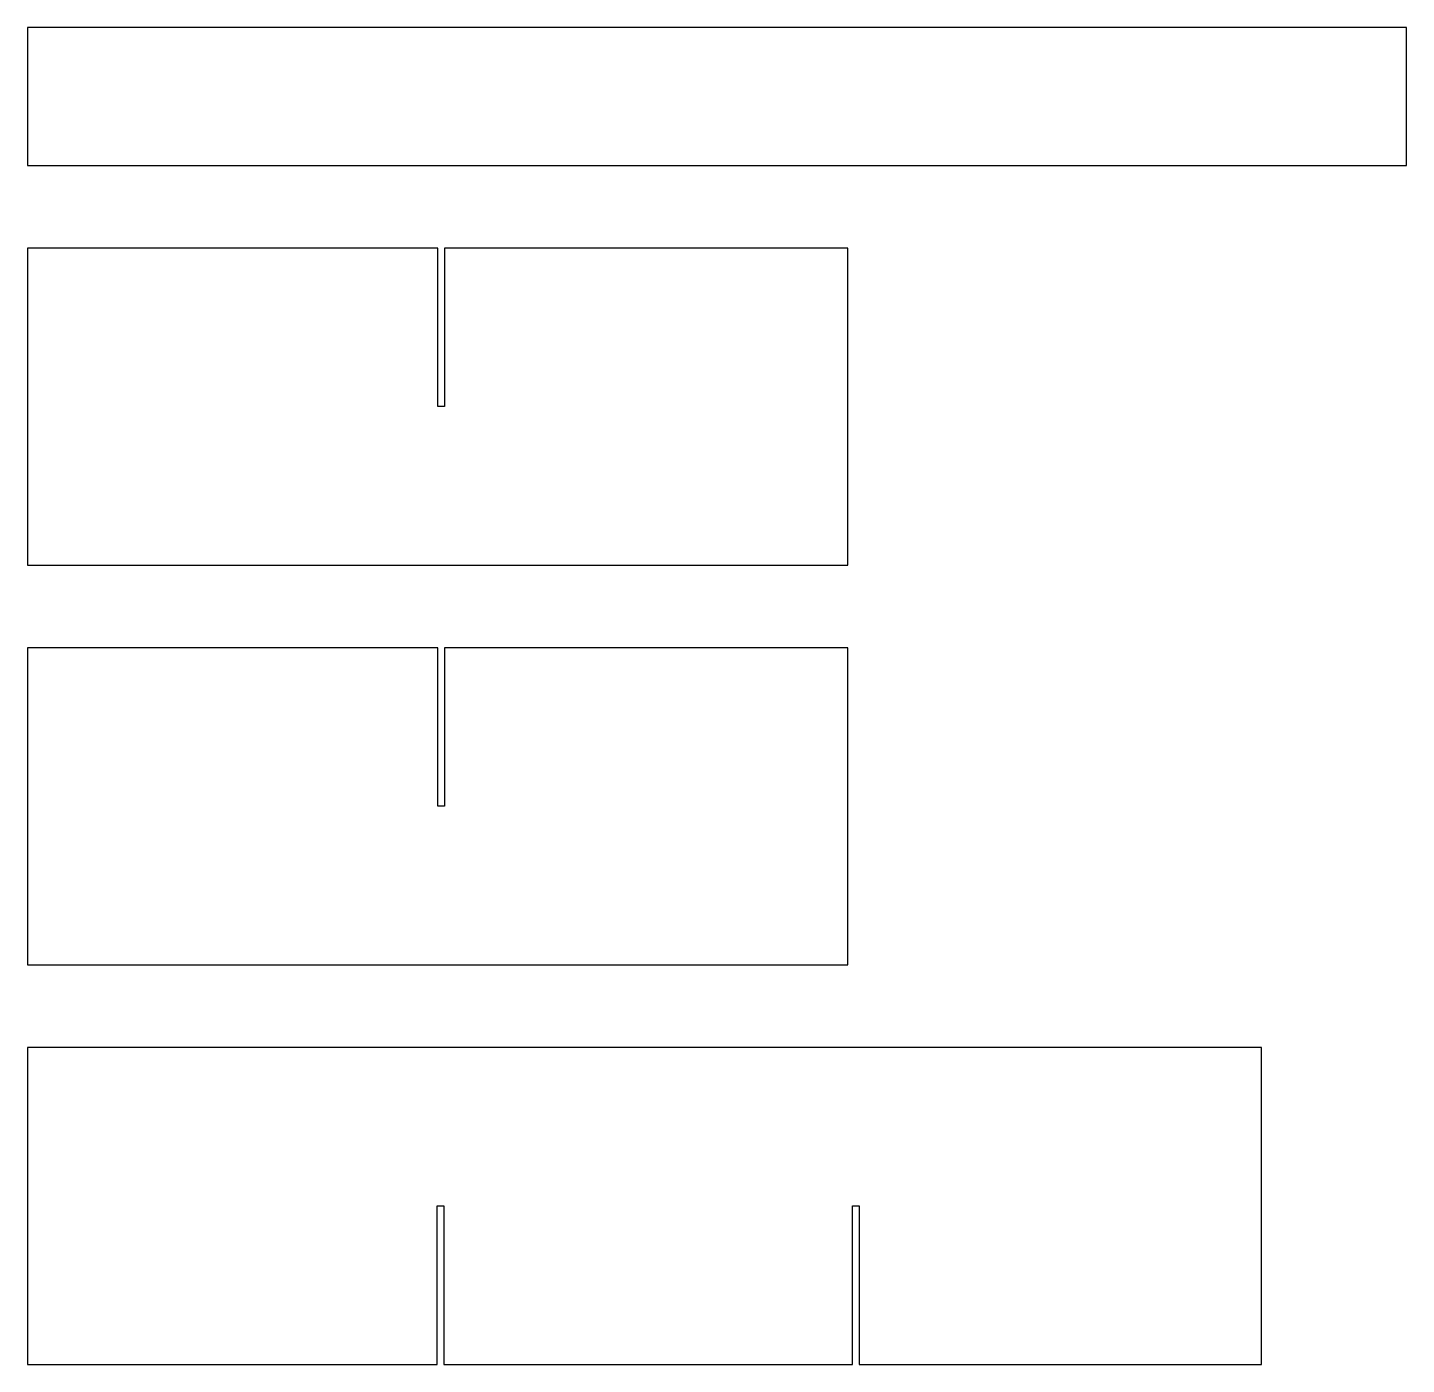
# Model space of a CAD drawing. Header units: millimetres. Extents: x 5 to 105, y 5 to 102.
import ezdxf

# ---------------------------------------------------------------- set-up
doc = ezdxf.new("R2010")
doc.units = ezdxf.units.MM
doc.layers.add('CUT', color=1, linetype='CONTINUOUS')
doc.layers.add('ENGRAVE', color=7, linetype='CONTINUOUS')

msp = doc.modelspace()

# ---------------------------------------------------------------- linework, layer by layer
at = {"layer": 'CUT'}
for points in [[(5, 63), (64.5, 63), (64.5, 86), (35.24, 86), (35.24, 74.5), (34.76, 74.5), (34.76, 86), (5, 86)], [(5, 34), (64.5, 34), (64.5, 57), (35.24, 57), (35.24, 45.5), (34.76, 45.5), (34.76, 57), (5, 57)], [(5, 5), (34.697, 5), (34.697, 16.5), (35.177, 16.5), (35.177, 5), (64.823, 5), (64.823, 16.5), (65.303, 16.5), (65.303, 5), (94.5, 5), (94.5, 28), (5, 28)]]:
    msp.add_lwpolyline(points, close=True, dxfattribs=at)
at = {"layer": 'ENGRAVE'}
msp.add_lwpolyline([(5, 92), (105, 92), (105, 102), (5, 102)], close=True, dxfattribs=at)

doc.saveas('drawing.dxf')
